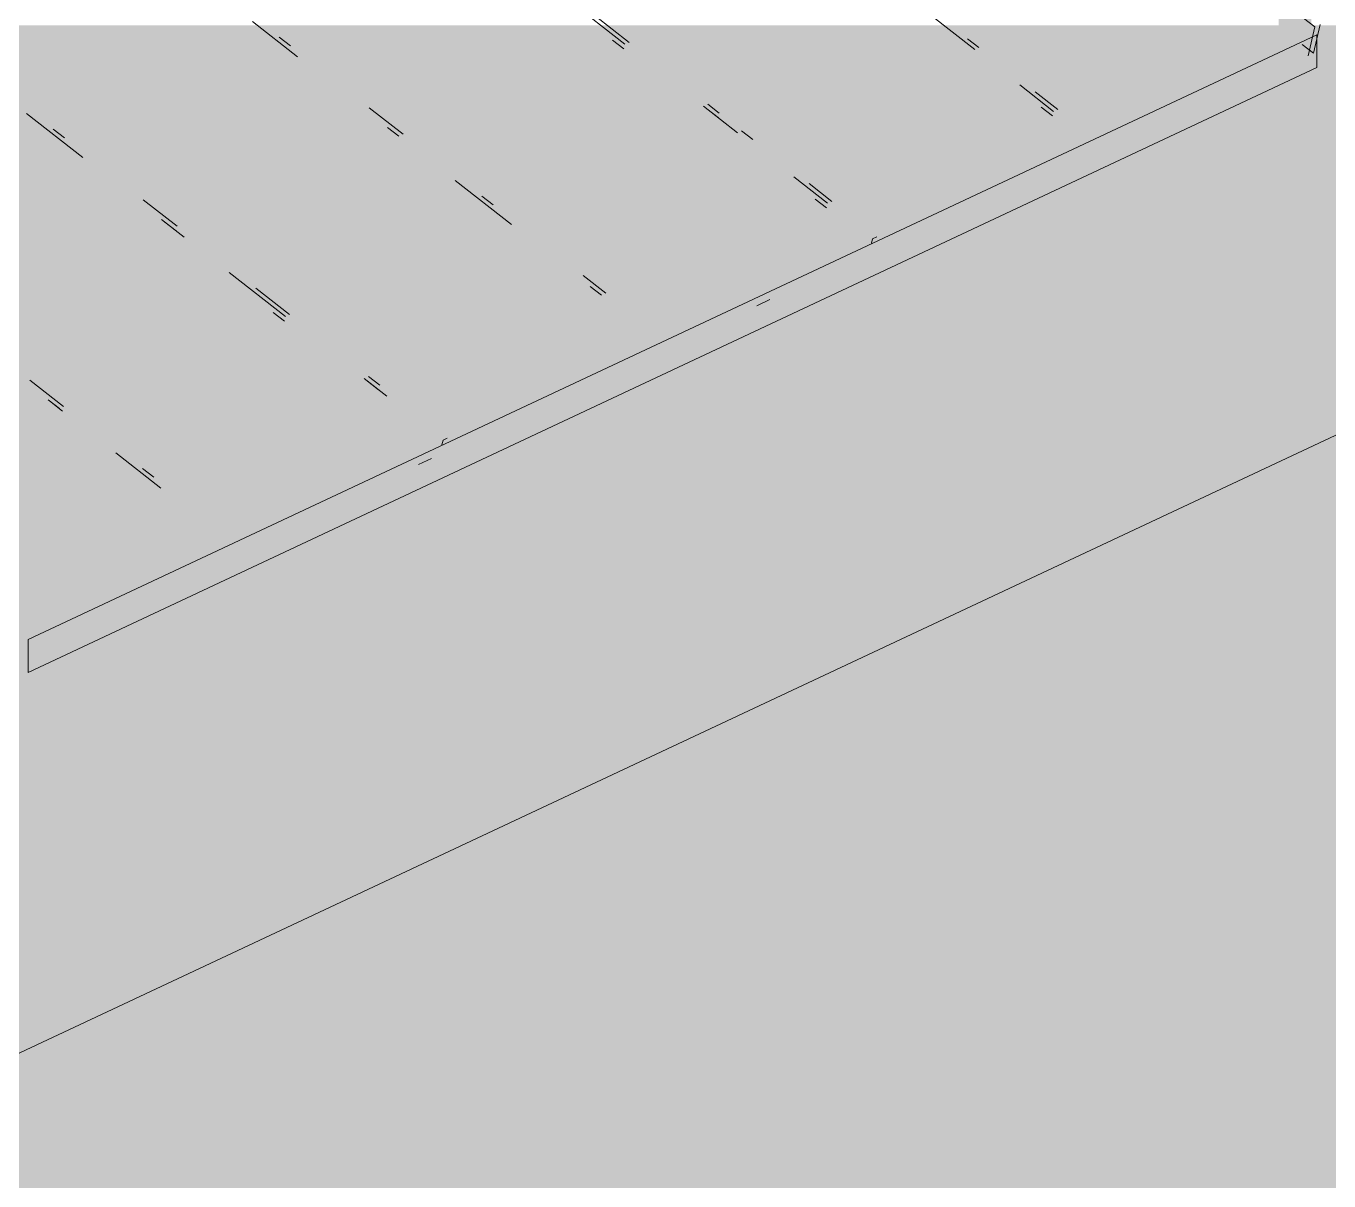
# Model space of a CAD drawing. Header units: millimetres. Extents: x 5 to 1315, y 5 to 292.
# Drawn here: x 1188.421 to 1192.278, y 73.601 to 77.021 of the extents above; entities that cross this region are included whole.
import ezdxf

# ---------------------------------------------------------------- set-up
doc = ezdxf.new("R2010")
doc.units = ezdxf.units.MM
doc.layers.add('EXISTING', color=7, linetype='Continuous')
doc.layers.add('IMAGES', color=7, linetype='Continuous')

# ---------------------------------------------------------------- blocks, each defined once
blk = doc.blocks.new('SHEET_03')
at = {"layer": 'EXISTING', "color": 250, "lineweight": 9}
for p, q in [((290.0267, 77.0974), (290.1933, 76.9666)), ((289.091, 77.0344), (289.2243, 76.9298)), ((290.2058, 76.9725), (290.1058, 77.051)), ((291.0956, 77.0558), (291.2289, 76.9512)), ((292.2023, 77.0445), (292.2356, 77.0184)), ((292.2321, 76.9402), (292.2512, 77.0257)), ((288.4274, 75.2044), (292.2416, 76.995)), ((289.2035, 76.9618), (289.1701, 76.988)), ((292.2356, 77.0184), (292.2165, 76.9329)), ((292.2416, 76.995), (292.2416, 76.8976)), ((290.1902, 76.9529), (290.1569, 76.9791)), ((291.2414, 76.957), (291.2081, 76.9832)), ((292.2321, 76.9402), (292.1987, 76.9663)), ((288.4274, 75.1069), (292.2416, 76.8976)), ((291.3622, 76.8465), (291.4622, 76.7681)), ((291.4747, 76.7739), (291.408, 76.8262)), ((288.422, 76.7621), (288.5886, 76.6313)), ((289.5367, 76.7002), (289.4368, 76.7787)), ((290.4266, 76.7835), (290.5265, 76.705)), ((290.4693, 76.7495), (290.436, 76.7757)), ((290.4724, 76.7632), (290.4391, 76.7894)), ((291.4591, 76.7544), (291.4258, 76.7805)), ((288.5344, 76.6895), (288.5011, 76.7157)), ((289.4909, 76.7205), (289.5242, 76.6943)), ((290.5724, 76.6847), (290.539, 76.7109)), ((289.6909, 76.5635), (289.8575, 76.4328)), ((290.6932, 76.5742), (290.7932, 76.4958)), ((290.8057, 76.5016), (290.739, 76.554)), ((288.8677, 76.4279), (288.7677, 76.5064)), ((289.8033, 76.4909), (289.77, 76.5171)), ((290.7901, 76.4821), (290.7568, 76.5082)), ((288.8219, 76.4482), (288.8885, 76.3959)), ((288.8646, 76.4142), (288.8313, 76.4404)), ((290.9265, 76.3911), (290.9234, 76.3775)), ((290.939, 76.397), (290.9265, 76.3911)), ((289.0218, 76.2913), (289.1885, 76.1605)), ((290.1366, 76.2293), (290.07, 76.2817)), ((286.6341, 73.1507), (293.1811, 76.2244)), ((289.201, 76.1663), (289.101, 76.2448)), ((290.0908, 76.2496), (290.1241, 76.2235)), ((290.5839, 76.1926), (290.6225, 76.2107)), ((289.1854, 76.1468), (289.1521, 76.1729)), ((289.4676, 75.9571), (289.4343, 75.9832)), ((288.5319, 75.894), (288.432, 75.9725)), ((289.4218, 75.9774), (289.4884, 75.925)), ((289.4645, 75.9434), (289.4312, 75.9695)), ((288.4861, 75.9143), (288.5194, 75.8882)), ((288.5289, 75.8804), (288.4955, 75.9065)), ((289.655, 75.7942), (289.652, 75.7806)), ((289.6675, 75.8001), (289.655, 75.7942)), ((288.6861, 75.7574), (288.8194, 75.6527)), ((289.5822, 75.7223), (289.6207, 75.7404)), ((288.7985, 75.6848), (288.7652, 75.7109)), ((288.4274, 75.1069), (288.4274, 75.2044))]:
    blk.add_line(p, q, dxfattribs=at)
at = {"layer": 'IMAGES', "color": 7}
for points in [[(292.1291, 76.9267), (292.2255, 76.9267), (292.1291, 77.1195), (292.2255, 77.1195)], [(288.2745, 76.9267), (288.9491, 76.9267), (288.2745, 77.0231), (288.9491, 77.0231)], [(288.9491, 76.9267), (289.0455, 76.9267), (288.9491, 77.0231), (289.0455, 77.0231)], [(289.0455, 76.9267), (289.2382, 76.9267), (289.0455, 77.0231), (289.2382, 77.0231)], [(289.2382, 76.9267), (289.3345, 76.9267), (289.2382, 77.0231), (289.3345, 77.0231)], [(289.3345, 76.9267), (289.4309, 76.9267), (289.3345, 77.0231), (289.4309, 77.0231)], [(289.4309, 76.9267), (289.9127, 76.9267), (289.4309, 77.0231), (289.9127, 77.0231)], [(289.9127, 76.9267), (290.0091, 76.9267), (289.9127, 77.0231), (290.0091, 77.0231)], [(290.0091, 76.9267), (290.1055, 76.9267), (290.0091, 77.0231), (290.1055, 77.0231)], [(290.1055, 76.9267), (290.2982, 76.9267), (290.1055, 77.0231), (290.2982, 77.0231)], [(290.2982, 76.9267), (290.3945, 76.9267), (290.2982, 77.0231), (290.3945, 77.0231)], [(290.3945, 76.9267), (290.9727, 76.9267), (290.3945, 77.0231), (290.9727, 77.0231)], [(290.9727, 76.9267), (291.0691, 76.9267), (290.9727, 77.0231), (291.0691, 77.0231)], [(291.0691, 76.9267), (291.2618, 76.9267), (291.0691, 77.0231), (291.2618, 77.0231)], [(291.2618, 76.9267), (291.3582, 76.9267), (291.2618, 77.0231), (291.3582, 77.0231)], [(291.3582, 76.9267), (291.4545, 76.9267), (291.3582, 77.0231), (291.4545, 77.0231)], [(291.4545, 76.9267), (291.6473, 76.9267), (291.4545, 77.0231), (291.6473, 77.0231)], [(291.6473, 76.9267), (291.9364, 76.9267), (291.6473, 77.0231), (291.9364, 77.0231)], [(291.9364, 76.9267), (292.0327, 76.9267), (291.9364, 77.0231), (292.0327, 77.0231)], [(292.0327, 76.9267), (292.1291, 76.9267), (292.0327, 77.0231), (292.1291, 77.0231)], [(292.2255, 76.9267), (293.2855, 76.9267), (292.2255, 77.0231), (293.2855, 77.0231)], [(288.3709, 76.8303), (288.4673, 76.8303), (288.3709, 76.9267), (288.4673, 76.9267)], [(288.4673, 76.8303), (289.0455, 76.8303), (288.4673, 76.9267), (289.0455, 76.9267)], [(289.0455, 76.8303), (289.1418, 76.8303), (289.0455, 76.9267), (289.1418, 76.9267)], [(289.1418, 76.8303), (289.2382, 76.8303), (289.1418, 76.9267), (289.2382, 76.9267)], [(289.2382, 76.8303), (289.3345, 76.8303), (289.2382, 76.9267), (289.3345, 76.9267)], [(289.3345, 76.8303), (289.4309, 76.8303), (289.3345, 76.9267), (289.4309, 76.9267)], [(289.4309, 76.8303), (289.5273, 76.8303), (289.4309, 76.9267), (289.5273, 76.9267)], [(289.5273, 76.8303), (290.0091, 76.8303), (289.5273, 76.9267), (290.0091, 76.9267)], [(290.0091, 76.8303), (290.1055, 76.8303), (290.0091, 76.9267), (290.1055, 76.9267)], [(290.1055, 76.8303), (290.2018, 76.8303), (290.1055, 76.9267), (290.2018, 76.9267)], [(290.2018, 76.8303), (290.2982, 76.8303), (290.2018, 76.9267), (290.2982, 76.9267)], [(290.2982, 76.8303), (290.3945, 76.8303), (290.2982, 76.9267), (290.3945, 76.9267)], [(290.3945, 76.8303), (290.5873, 76.8303), (290.3945, 76.9267), (290.5873, 76.9267)], [(290.5873, 76.8303), (291.1655, 76.8303), (290.5873, 76.9267), (291.1655, 76.9267)], [(291.1655, 76.8303), (291.2618, 76.8303), (291.1655, 76.9267), (291.2618, 76.9267)], [(291.2618, 76.8303), (291.3582, 76.8303), (291.2618, 76.9267), (291.3582, 76.9267)], [(291.3582, 76.8303), (291.4545, 76.8303), (291.3582, 76.9267), (291.4545, 76.9267)], [(291.4545, 76.8303), (291.5509, 76.8303), (291.4545, 76.9267), (291.5509, 76.9267)], [(291.5509, 76.8303), (291.6473, 76.8303), (291.5509, 76.9267), (291.6473, 76.9267)], [(291.6473, 76.8303), (291.7436, 76.8303), (291.6473, 76.9267), (291.7436, 76.9267)], [(291.7436, 76.8303), (292.0327, 76.8303), (291.7436, 76.9267), (292.0327, 76.9267)], [(292.0327, 76.8303), (292.1291, 76.8303), (292.0327, 76.9267), (292.1291, 76.9267)], [(292.1291, 76.8303), (292.2255, 76.8303), (292.1291, 76.9267), (292.2255, 76.9267)], [(292.2255, 76.8303), (294.7309, 76.8303), (292.2255, 76.9267), (294.7309, 76.9267)], [(288.3709, 76.7339), (288.4673, 76.7339), (288.3709, 76.8303), (288.4673, 76.8303)], [(288.4673, 76.7339), (288.5636, 76.7339), (288.4673, 76.8303), (288.5636, 76.8303)], [(288.5636, 76.7339), (288.66, 76.7339), (288.5636, 76.8303), (288.66, 76.8303)], [(288.66, 76.7339), (289.1418, 76.7339), (288.66, 76.8303), (289.1418, 76.8303)], [(289.1418, 76.7339), (289.2382, 76.7339), (289.1418, 76.8303), (289.2382, 76.8303)], [(289.2382, 76.7339), (289.3345, 76.7339), (289.2382, 76.8303), (289.3345, 76.8303)], [(289.3345, 76.7339), (289.5273, 76.7339), (289.3345, 76.8303), (289.5273, 76.8303)], [(289.5273, 76.7339), (289.6236, 76.7339), (289.5273, 76.8303), (289.6236, 76.8303)], [(289.6236, 76.7339), (289.72, 76.7339), (289.6236, 76.8303), (289.72, 76.8303)], [(289.72, 76.7339), (290.2018, 76.7339), (289.72, 76.8303), (290.2018, 76.8303)], [(290.2018, 76.7339), (290.2982, 76.7339), (290.2018, 76.8303), (290.2982, 76.8303)], [(290.2982, 76.7339), (290.3945, 76.7339), (290.2982, 76.8303), (290.3945, 76.8303)], [(290.3945, 76.7339), (290.4909, 76.7339), (290.3945, 76.8303), (290.4909, 76.8303)], [(290.4909, 76.7339), (290.5873, 76.7339), (290.4909, 76.8303), (290.5873, 76.8303)], [(290.5873, 76.7339), (290.6836, 76.7339), (290.5873, 76.8303), (290.6836, 76.8303)], [(290.6836, 76.7339), (291.1655, 76.7339), (290.6836, 76.8303), (291.1655, 76.8303)], [(291.1655, 76.7339), (291.2618, 76.7339), (291.1655, 76.8303), (291.2618, 76.8303)], [(291.2618, 76.7339), (291.3582, 76.7339), (291.2618, 76.8303), (291.3582, 76.8303)], [(291.3582, 76.7339), (291.4545, 76.7339), (291.3582, 76.8303), (291.4545, 76.8303)], [(291.4545, 76.7339), (291.5509, 76.7339), (291.4545, 76.8303), (291.5509, 76.8303)], [(291.5509, 76.7339), (291.6473, 76.7339), (291.5509, 76.8303), (291.6473, 76.8303)], [(291.6473, 76.7339), (291.7436, 76.7339), (291.6473, 76.8303), (291.7436, 76.8303)], [(291.7436, 76.7339), (291.84, 76.7339), (291.7436, 76.8303), (291.84, 76.8303)], [(291.84, 76.7339), (291.9364, 76.7339), (291.84, 76.8303), (291.9364, 76.8303)], [(291.9364, 76.7339), (294.7309, 76.7339), (291.9364, 76.8303), (294.7309, 76.8303)], [(288.3709, 76.6375), (288.4673, 76.6375), (288.3709, 76.7339), (288.4673, 76.7339)], [(288.4673, 76.6375), (288.66, 76.6375), (288.4673, 76.7339), (288.66, 76.7339)], [(288.66, 76.6375), (288.7564, 76.6375), (288.66, 76.7339), (288.7564, 76.7339)], [(288.7564, 76.6375), (288.8527, 76.6375), (288.7564, 76.7339), (288.8527, 76.7339)], [(288.8527, 76.6375), (289.4309, 76.6375), (288.8527, 76.7339), (289.4309, 76.7339)], [(289.4309, 76.6375), (289.6236, 76.6375), (289.4309, 76.7339), (289.6236, 76.7339)], [(289.6236, 76.6375), (289.72, 76.6375), (289.6236, 76.7339), (289.72, 76.7339)], [(289.72, 76.6375), (289.8164, 76.6375), (289.72, 76.7339), (289.8164, 76.7339)], [(289.8164, 76.6375), (290.2982, 76.6375), (289.8164, 76.7339), (290.2982, 76.7339)], [(290.2982, 76.6375), (290.3945, 76.6375), (290.2982, 76.7339), (290.3945, 76.7339)], [(290.3945, 76.6375), (290.4909, 76.6375), (290.3945, 76.7339), (290.4909, 76.7339)], [(290.4909, 76.6375), (290.5873, 76.6375), (290.4909, 76.7339), (290.5873, 76.7339)], [(290.5873, 76.6375), (290.6836, 76.6375), (290.5873, 76.7339), (290.6836, 76.7339)], [(290.6836, 76.6375), (290.78, 76.6375), (290.6836, 76.7339), (290.78, 76.7339)], [(290.78, 76.6375), (291.0691, 76.6375), (290.78, 76.7339), (291.0691, 76.7339)], [(291.0691, 76.6375), (291.2618, 76.6375), (291.0691, 76.7339), (291.2618, 76.7339)], [(291.2618, 76.6375), (291.3582, 76.6375), (291.2618, 76.7339), (291.3582, 76.7339)], [(291.3582, 76.6375), (291.4545, 76.6375), (291.3582, 76.7339), (291.4545, 76.7339)], [(291.4545, 76.6375), (291.5509, 76.6375), (291.4545, 76.7339), (291.5509, 76.7339)], [(291.5509, 76.6375), (291.6473, 76.6375), (291.5509, 76.7339), (291.6473, 76.7339)], [(291.6473, 76.5411), (291.7436, 76.5411), (291.6473, 76.7339), (291.7436, 76.7339)], [(291.7436, 76.6375), (291.84, 76.6375), (291.7436, 76.7339), (291.84, 76.7339)], [(291.84, 76.6375), (291.9364, 76.6375), (291.84, 76.7339), (291.9364, 76.7339)], [(291.9364, 76.6375), (292.0327, 76.6375), (291.9364, 76.7339), (292.0327, 76.7339)], [(292.0327, 76.6375), (292.1291, 76.6375), (292.0327, 76.7339), (292.1291, 76.7339)], [(292.1291, 76.6375), (292.2255, 76.6375), (292.1291, 76.7339), (292.2255, 76.7339)], [(292.2255, 76.6375), (294.6345, 76.6375), (292.2255, 76.7339), (294.6345, 76.7339)], [(288.3709, 76.5411), (288.4673, 76.5411), (288.3709, 76.6375), (288.4673, 76.6375)], [(288.4673, 76.5411), (288.5636, 76.5411), (288.4673, 76.6375), (288.5636, 76.6375)], [(288.5636, 76.5411), (288.7564, 76.5411), (288.5636, 76.6375), (288.7564, 76.6375)], [(288.7564, 76.5411), (288.8527, 76.5411), (288.7564, 76.6375), (288.8527, 76.6375)], [(288.8527, 76.5411), (288.9491, 76.5411), (288.8527, 76.6375), (288.9491, 76.6375)], [(288.9491, 76.5411), (289.4309, 76.5411), (288.9491, 76.6375), (289.4309, 76.6375)], [(289.4309, 76.5411), (289.5273, 76.5411), (289.4309, 76.6375), (289.5273, 76.6375)], [(289.5273, 76.5411), (289.6236, 76.5411), (289.5273, 76.6375), (289.6236, 76.6375)], [(289.6236, 76.5411), (289.72, 76.5411), (289.6236, 76.6375), (289.72, 76.6375)], [(289.72, 76.5411), (289.8164, 76.5411), (289.72, 76.6375), (289.8164, 76.6375)], [(289.8164, 76.5411), (289.9127, 76.5411), (289.8164, 76.6375), (289.9127, 76.6375)], [(289.9127, 76.5411), (290.3945, 76.5411), (289.9127, 76.6375), (290.3945, 76.6375)], [(290.3945, 76.5411), (290.4909, 76.5411), (290.3945, 76.6375), (290.4909, 76.6375)], [(290.4909, 76.5411), (290.5873, 76.5411), (290.4909, 76.6375), (290.5873, 76.6375)], [(290.5873, 76.5411), (290.78, 76.5411), (290.5873, 76.6375), (290.78, 76.6375)], [(290.78, 76.5411), (290.8764, 76.5411), (290.78, 76.6375), (290.8764, 76.6375)], [(290.8764, 76.5411), (290.9727, 76.5411), (290.8764, 76.6375), (290.9727, 76.6375)], [(290.9727, 76.5411), (291.0691, 76.5411), (290.9727, 76.6375), (291.0691, 76.6375)], [(291.0691, 76.5411), (291.1655, 76.5411), (291.0691, 76.6375), (291.1655, 76.6375)], [(291.1655, 76.4446), (291.2618, 76.4446), (291.1655, 76.6375), (291.2618, 76.6375)], [(291.2618, 76.5411), (291.3582, 76.5411), (291.2618, 76.6375), (291.3582, 76.6375)], [(291.3582, 76.5411), (291.4545, 76.5411), (291.3582, 76.6375), (291.4545, 76.6375)], [(291.4545, 76.5411), (291.6473, 76.5411), (291.4545, 76.6375), (291.6473, 76.6375)], [(291.7436, 76.5411), (291.84, 76.5411), (291.7436, 76.6375), (291.84, 76.6375)], [(291.84, 76.5411), (292.1291, 76.5411), (291.84, 76.6375), (292.1291, 76.6375)], [(292.1291, 76.5411), (292.2255, 76.5411), (292.1291, 76.6375), (292.2255, 76.6375)], [(292.2255, 76.5411), (292.3218, 76.5411), (292.2255, 76.6375), (292.3218, 76.6375)], [(287.9855, 76.4446), (288.4673, 76.4446), (287.9855, 76.5411), (288.4673, 76.5411)], [(288.4673, 76.4446), (288.5636, 76.4446), (288.4673, 76.5411), (288.5636, 76.5411)], [(288.5636, 76.4446), (288.66, 76.4446), (288.5636, 76.5411), (288.66, 76.5411)], [(288.66, 76.4446), (288.8527, 76.4446), (288.66, 76.5411), (288.8527, 76.5411)], [(288.8527, 76.4446), (289.0455, 76.4446), (288.8527, 76.5411), (289.0455, 76.5411)], [(289.0455, 76.4446), (289.5273, 76.4446), (289.0455, 76.5411), (289.5273, 76.5411)], [(289.5273, 76.4446), (289.6236, 76.4446), (289.5273, 76.5411), (289.6236, 76.5411)], [(289.6236, 76.4446), (289.72, 76.4446), (289.6236, 76.5411), (289.72, 76.5411)], [(289.72, 76.4446), (289.9127, 76.4446), (289.72, 76.5411), (289.9127, 76.5411)], [(289.9127, 76.4446), (290.0091, 76.4446), (289.9127, 76.5411), (290.0091, 76.5411)], [(290.0091, 76.4446), (290.5873, 76.4446), (290.0091, 76.5411), (290.5873, 76.5411)], [(290.5873, 76.4446), (290.6836, 76.4446), (290.5873, 76.5411), (290.6836, 76.5411)], [(290.6836, 76.4446), (290.78, 76.4446), (290.6836, 76.5411), (290.78, 76.5411)], [(290.78, 76.4446), (290.8764, 76.4446), (290.78, 76.5411), (290.8764, 76.5411)], [(290.8764, 76.4446), (290.9727, 76.4446), (290.8764, 76.5411), (290.9727, 76.5411)], [(290.9727, 76.3482), (291.0691, 76.3482), (290.9727, 76.5411), (291.0691, 76.5411)], [(291.0691, 76.4446), (291.1655, 76.4446), (291.0691, 76.5411), (291.1655, 76.5411)], [(291.2618, 76.4446), (291.3582, 76.4446), (291.2618, 76.5411), (291.3582, 76.5411)], [(291.3582, 76.4446), (291.4545, 76.4446), (291.3582, 76.5411), (291.4545, 76.5411)], [(291.4545, 76.4446), (291.5509, 76.4446), (291.4545, 76.5411), (291.5509, 76.5411)], [(291.5509, 76.4446), (291.6473, 76.4446), (291.5509, 76.5411), (291.6473, 76.5411)], [(291.6473, 76.4446), (291.7436, 76.4446), (291.6473, 76.5411), (291.7436, 76.5411)], [(291.7436, 76.4446), (291.84, 76.4446), (291.7436, 76.5411), (291.84, 76.5411)], [(291.84, 76.4446), (292.2255, 76.4446), (291.84, 76.5411), (292.2255, 76.5411)], [(292.2255, 76.4446), (292.3218, 76.4446), (292.2255, 76.5411), (292.3218, 76.5411)], [(288.1782, 76.3482), (288.66, 76.3482), (288.1782, 76.4446), (288.66, 76.4446)], [(288.66, 76.3482), (288.7564, 76.3482), (288.66, 76.4446), (288.7564, 76.4446)], [(288.7564, 76.3482), (288.8527, 76.3482), (288.7564, 76.4446), (288.8527, 76.4446)], [(288.8527, 76.3482), (289.0455, 76.3482), (288.8527, 76.4446), (289.0455, 76.4446)], [(289.0455, 76.3482), (289.1418, 76.3482), (289.0455, 76.4446), (289.1418, 76.4446)], [(289.1418, 76.3482), (289.6236, 76.3482), (289.1418, 76.4446), (289.6236, 76.4446)], [(289.6236, 76.3482), (289.72, 76.3482), (289.6236, 76.4446), (289.72, 76.4446)], [(289.72, 76.3482), (289.8164, 76.3482), (289.72, 76.4446), (289.8164, 76.4446)], [(289.8164, 76.3482), (290.0091, 76.3482), (289.8164, 76.4446), (290.0091, 76.4446)], [(290.0091, 76.3482), (290.1055, 76.3482), (290.0091, 76.4446), (290.1055, 76.4446)], [(290.1055, 76.3482), (290.2018, 76.3482), (290.1055, 76.4446), (290.2018, 76.4446)], [(290.2018, 76.3482), (290.4909, 76.3482), (290.2018, 76.4446), (290.4909, 76.4446)], [(290.4909, 76.3482), (290.6836, 76.3482), (290.4909, 76.4446), (290.6836, 76.4446)], [(290.6836, 76.3482), (290.78, 76.3482), (290.6836, 76.4446), (290.78, 76.4446)], [(290.78, 76.3482), (290.8764, 76.3482), (290.78, 76.4446), (290.8764, 76.4446)], [(290.8764, 76.3482), (290.9727, 76.3482), (290.8764, 76.4446), (290.9727, 76.4446)], [(291.0691, 76.3482), (291.2618, 76.3482), (291.0691, 76.4446), (291.2618, 76.4446)], [(291.2618, 76.3482), (291.3582, 76.3482), (291.2618, 76.4446), (291.3582, 76.4446)], [(291.3582, 76.3482), (291.5509, 76.3482), (291.3582, 76.4446), (291.5509, 76.4446)], [(291.5509, 76.3482), (291.7436, 76.3482), (291.5509, 76.4446), (291.7436, 76.4446)], [(291.7436, 76.3482), (292.3218, 76.3482), (291.7436, 76.4446), (292.3218, 76.4446)], [(288.2745, 76.2518), (288.8527, 76.2518), (288.2745, 76.3482), (288.8527, 76.3482)], [(288.8527, 76.2518), (288.9491, 76.2518), (288.8527, 76.3482), (288.9491, 76.3482)], [(288.9491, 76.2518), (289.0455, 76.2518), (288.9491, 76.3482), (289.0455, 76.3482)], [(289.0455, 76.2518), (289.1418, 76.2518), (289.0455, 76.3482), (289.1418, 76.3482)], [(289.1418, 76.2518), (289.2382, 76.2518), (289.1418, 76.3482), (289.2382, 76.3482)], [(289.2382, 76.2518), (289.8164, 76.2518), (289.2382, 76.3482), (289.8164, 76.3482)], [(289.8164, 76.2518), (289.9127, 76.2518), (289.8164, 76.3482), (289.9127, 76.3482)], [(289.9127, 76.2518), (290.0091, 76.2518), (289.9127, 76.3482), (290.0091, 76.3482)], [(290.0091, 76.1554), (290.1055, 76.1554), (290.0091, 76.3482), (290.1055, 76.3482)], [(290.1055, 76.2518), (290.2018, 76.2518), (290.1055, 76.3482), (290.2018, 76.3482)], [(290.2018, 76.2518), (290.2982, 76.2518), (290.2018, 76.3482), (290.2982, 76.3482)], [(290.2982, 76.2518), (290.4909, 76.2518), (290.2982, 76.3482), (290.4909, 76.3482)], [(290.4909, 76.2518), (290.5873, 76.2518), (290.4909, 76.3482), (290.5873, 76.3482)], [(290.5873, 76.2518), (290.6836, 76.2518), (290.5873, 76.3482), (290.6836, 76.3482)], [(290.6836, 76.2518), (290.78, 76.2518), (290.6836, 76.3482), (290.78, 76.3482)], [(290.78, 76.2518), (290.8764, 76.2518), (290.78, 76.3482), (290.8764, 76.3482)], [(290.8764, 76.2518), (291.0691, 76.2518), (290.8764, 76.3482), (291.0691, 76.3482)], [(291.0691, 76.2518), (291.2618, 76.2518), (291.0691, 76.3482), (291.2618, 76.3482)], [(291.2618, 76.2518), (291.3582, 76.2518), (291.2618, 76.3482), (291.3582, 76.3482)], [(291.3582, 76.2518), (291.4545, 76.2518), (291.3582, 76.3482), (291.4545, 76.3482)], [(291.4545, 76.2518), (291.5509, 76.2518), (291.4545, 76.3482), (291.5509, 76.3482)], [(291.5509, 76.2518), (292.6109, 76.2518), (291.5509, 76.3482), (292.6109, 76.3482)], [(288.3709, 76.1554), (288.4673, 76.1554), (288.3709, 76.2518), (288.4673, 76.2518)], [(288.4673, 76.1554), (288.8527, 76.1554), (288.4673, 76.2518), (288.8527, 76.2518)], [(288.8527, 76.1554), (288.9491, 76.1554), (288.8527, 76.2518), (288.9491, 76.2518)], [(288.9491, 76.1554), (289.0455, 76.1554), (288.9491, 76.2518), (289.0455, 76.2518)], [(289.0455, 76.1554), (289.2382, 76.1554), (289.0455, 76.2518), (289.2382, 76.2518)], [(289.2382, 76.1554), (289.3345, 76.1554), (289.2382, 76.2518), (289.3345, 76.2518)], [(289.3345, 76.1554), (289.4309, 76.1554), (289.3345, 76.2518), (289.4309, 76.2518)], [(289.4309, 76.1554), (289.9127, 76.1554), (289.4309, 76.2518), (289.9127, 76.2518)], [(289.9127, 76.1554), (290.0091, 76.1554), (289.9127, 76.2518), (290.0091, 76.2518)], [(290.1055, 76.1554), (290.2982, 76.1554), (290.1055, 76.2518), (290.2982, 76.2518)], [(290.2982, 76.1554), (290.3945, 76.1554), (290.2982, 76.2518), (290.3945, 76.2518)], [(290.3945, 76.1554), (290.4909, 76.1554), (290.3945, 76.2518), (290.4909, 76.2518)], [(290.4909, 76.1554), (290.5873, 76.1554), (290.4909, 76.2518), (290.5873, 76.2518)], [(290.5873, 76.1554), (290.6836, 76.1554), (290.5873, 76.2518), (290.6836, 76.2518)], [(290.6836, 76.1554), (290.78, 76.1554), (290.6836, 76.2518), (290.78, 76.2518)], [(290.78, 76.1554), (290.8764, 76.1554), (290.78, 76.2518), (290.8764, 76.2518)], [(290.8764, 76.1554), (290.9727, 76.1554), (290.8764, 76.2518), (290.9727, 76.2518)], [(290.9727, 76.1554), (291.0691, 76.1554), (290.9727, 76.2518), (291.0691, 76.2518)], [(291.0691, 76.1554), (291.2618, 76.1554), (291.0691, 76.2518), (291.2618, 76.2518)], [(291.2618, 76.1554), (291.3582, 76.1554), (291.2618, 76.2518), (291.3582, 76.2518)], [(291.3582, 76.1554), (292.5145, 76.1554), (291.3582, 76.2518), (292.5145, 76.2518)], [(288.3709, 76.059), (288.4673, 76.059), (288.3709, 76.1554), (288.4673, 76.1554)], [(288.4673, 76.059), (288.5636, 76.059), (288.4673, 76.1554), (288.5636, 76.1554)], [(288.5636, 76.059), (289.0455, 76.059), (288.5636, 76.1554), (289.0455, 76.1554)], [(289.0455, 76.059), (289.1418, 76.059), (289.0455, 76.1554), (289.1418, 76.1554)], [(289.1418, 76.059), (289.4309, 76.059), (289.1418, 76.1554), (289.4309, 76.1554)], [(289.4309, 76.059), (289.5273, 76.059), (289.4309, 76.1554), (289.5273, 76.1554)], [(289.5273, 76.059), (289.9127, 76.059), (289.5273, 76.1554), (289.9127, 76.1554)], [(289.9127, 76.059), (290.1055, 76.059), (289.9127, 76.1554), (290.1055, 76.1554)], [(290.1055, 75.9626), (290.2018, 75.9626), (290.1055, 76.1554), (290.2018, 76.1554)], [(290.2018, 76.059), (290.2982, 76.059), (290.2018, 76.1554), (290.2982, 76.1554)], [(290.2982, 76.059), (290.3945, 76.059), (290.2982, 76.1554), (290.3945, 76.1554)], [(290.3945, 76.059), (290.4909, 76.059), (290.3945, 76.1554), (290.4909, 76.1554)], [(290.4909, 76.059), (290.6836, 76.059), (290.4909, 76.1554), (290.6836, 76.1554)], [(290.6836, 76.059), (290.78, 76.059), (290.6836, 76.1554), (290.78, 76.1554)], [(290.78, 76.059), (290.8764, 76.059), (290.78, 76.1554), (290.8764, 76.1554)], [(290.8764, 76.059), (290.9727, 76.059), (290.8764, 76.1554), (290.9727, 76.1554)], [(290.9727, 76.059), (291.0691, 76.059), (290.9727, 76.1554), (291.0691, 76.1554)], [(291.0691, 76.059), (292.2255, 76.059), (291.0691, 76.1554), (292.2255, 76.1554)], [(292.2255, 76.059), (292.3218, 76.059), (292.2255, 76.1554), (292.3218, 76.1554)], [(288.3709, 75.9626), (288.4673, 75.9626), (288.3709, 76.059), (288.4673, 76.059)], [(288.4673, 75.9626), (288.5636, 75.9626), (288.4673, 76.059), (288.5636, 76.059)], [(288.5636, 75.9626), (288.66, 75.9626), (288.5636, 76.059), (288.66, 76.059)], [(288.66, 75.9626), (289.1418, 75.9626), (288.66, 76.059), (289.1418, 76.059)], [(289.1418, 75.9626), (289.2382, 75.9626), (289.1418, 76.059), (289.2382, 76.059)], [(289.2382, 75.9626), (289.3345, 75.9626), (289.2382, 76.059), (289.3345, 76.059)], [(289.3345, 75.9626), (289.4309, 75.9626), (289.3345, 76.059), (289.4309, 76.059)], [(289.4309, 75.9626), (289.5273, 75.9626), (289.4309, 76.059), (289.5273, 76.059)], [(289.5273, 75.9626), (289.6236, 75.9626), (289.5273, 76.059), (289.6236, 76.059)], [(289.6236, 75.9626), (289.9127, 75.9626), (289.6236, 76.059), (289.9127, 76.059)], [(289.9127, 75.9626), (290.0091, 75.9626), (289.9127, 76.059), (290.0091, 76.059)], [(290.0091, 75.9626), (290.1055, 75.9626), (290.0091, 76.059), (290.1055, 76.059)], [(290.2018, 75.9626), (290.2982, 75.9626), (290.2018, 76.059), (290.2982, 76.059)], [(290.2982, 75.9626), (290.4909, 75.9626), (290.2982, 76.059), (290.4909, 76.059)], [(290.4909, 75.9626), (290.5873, 75.9626), (290.4909, 76.059), (290.5873, 76.059)], [(290.5873, 75.9626), (290.6836, 75.9626), (290.5873, 76.059), (290.6836, 76.059)], [(290.6836, 75.9626), (290.8764, 75.9626), (290.6836, 76.059), (290.8764, 76.059)], [(290.8764, 75.9626), (292.1291, 75.9626), (290.8764, 76.059), (292.1291, 76.059)], [(292.1291, 75.9626), (292.2255, 75.9626), (292.1291, 76.059), (292.2255, 76.059)], [(292.2255, 75.9626), (292.3218, 75.9626), (292.2255, 76.059), (292.3218, 76.059)], [(288.3709, 75.8662), (288.5636, 75.8662), (288.3709, 75.9626), (288.5636, 75.9626)], [(288.5636, 75.8662), (288.66, 75.8662), (288.5636, 75.9626), (288.66, 75.9626)], [(288.66, 75.8662), (288.7564, 75.8662), (288.66, 75.9626), (288.7564, 75.9626)], [(288.7564, 75.8662), (289.2382, 75.8662), (288.7564, 75.9626), (289.2382, 75.9626)], [(289.2382, 75.7698), (289.3345, 75.7698), (289.2382, 75.9626), (289.3345, 75.9626)], [(289.3345, 75.8662), (289.4309, 75.8662), (289.3345, 75.9626), (289.4309, 75.9626)], [(289.4309, 75.8662), (289.5273, 75.8662), (289.4309, 75.9626), (289.5273, 75.9626)], [(289.5273, 75.8662), (289.6236, 75.8662), (289.5273, 75.9626), (289.6236, 75.9626)], [(289.6236, 75.8662), (289.72, 75.8662), (289.6236, 75.9626), (289.72, 75.9626)], [(289.72, 75.7698), (289.8164, 75.7698), (289.72, 75.9626), (289.8164, 75.9626)], [(289.8164, 75.8662), (289.9127, 75.8662), (289.8164, 75.9626), (289.9127, 75.9626)], [(289.9127, 75.8662), (290.0091, 75.8662), (289.9127, 75.9626), (290.0091, 75.9626)], [(290.0091, 75.7698), (290.1055, 75.7698), (290.0091, 75.9626), (290.1055, 75.9626)], [(290.1055, 75.8662), (290.2018, 75.8662), (290.1055, 75.9626), (290.2018, 75.9626)], [(290.2018, 75.8662), (290.2982, 75.8662), (290.2018, 75.9626), (290.2982, 75.9626)], [(290.2982, 75.8662), (290.3945, 75.8662), (290.2982, 75.9626), (290.3945, 75.9626)], [(290.3945, 75.8662), (290.4909, 75.8662), (290.3945, 75.9626), (290.4909, 75.9626)], [(290.4909, 75.8662), (290.6836, 75.8662), (290.4909, 75.9626), (290.6836, 75.9626)], [(290.6836, 75.8662), (291.84, 75.8662), (290.6836, 75.9626), (291.84, 75.9626)], [(291.84, 75.8662), (291.9364, 75.8662), (291.84, 75.9626), (291.9364, 75.9626)], [(291.9364, 75.8662), (292.1291, 75.8662), (291.9364, 75.9626), (292.1291, 75.9626)], [(292.1291, 75.8662), (292.2255, 75.8662), (292.1291, 75.9626), (292.2255, 75.9626)], [(292.2255, 75.8662), (292.3218, 75.8662), (292.2255, 75.9626), (292.3218, 75.9626)], [(287.9855, 75.6734), (288.4673, 75.6734), (287.9855, 75.8662), (288.4673, 75.8662)], [(288.4673, 75.7698), (288.5636, 75.7698), (288.4673, 75.8662), (288.5636, 75.8662)], [(288.5636, 75.7698), (288.7564, 75.7698), (288.5636, 75.8662), (288.7564, 75.8662)], [(288.7564, 75.7698), (288.8527, 75.7698), (288.7564, 75.8662), (288.8527, 75.8662)], [(288.8527, 75.7698), (289.2382, 75.7698), (288.8527, 75.8662), (289.2382, 75.8662)], [(289.3345, 75.7698), (289.4309, 75.7698), (289.3345, 75.8662), (289.4309, 75.8662)], [(289.4309, 75.7698), (289.5273, 75.7698), (289.4309, 75.8662), (289.5273, 75.8662)], [(289.5273, 75.6734), (289.6236, 75.6734), (289.5273, 75.8662), (289.6236, 75.8662)], [(289.6236, 75.7698), (289.72, 75.7698), (289.6236, 75.8662), (289.72, 75.8662)], [(289.8164, 75.7698), (289.9127, 75.7698), (289.8164, 75.8662), (289.9127, 75.8662)], [(289.9127, 75.7698), (290.0091, 75.7698), (289.9127, 75.8662), (290.0091, 75.8662)], [(290.1055, 75.7698), (290.2018, 75.7698), (290.1055, 75.8662), (290.2018, 75.8662)], [(290.2018, 75.7698), (290.2982, 75.7698), (290.2018, 75.8662), (290.2982, 75.8662)], [(290.2982, 75.7698), (290.3945, 75.7698), (290.2982, 75.8662), (290.3945, 75.8662)], [(290.3945, 75.7698), (290.4909, 75.7698), (290.3945, 75.8662), (290.4909, 75.8662)], [(290.4909, 75.7698), (291.7436, 75.7698), (290.4909, 75.8662), (291.7436, 75.8662)], [(291.7436, 75.7698), (291.84, 75.7698), (291.7436, 75.8662), (291.84, 75.8662)], [(291.84, 75.7698), (291.9364, 75.7698), (291.84, 75.8662), (291.9364, 75.8662)], [(291.9364, 75.7698), (292.0327, 75.7698), (291.9364, 75.8662), (292.0327, 75.8662)], [(292.0327, 75.7698), (292.1291, 75.7698), (292.0327, 75.8662), (292.1291, 75.8662)], [(292.1291, 75.7698), (292.4182, 75.7698), (292.1291, 75.8662), (292.4182, 75.8662)], [(288.4673, 75.6734), (288.5636, 75.6734), (288.4673, 75.7698), (288.5636, 75.7698)], [(288.5636, 75.6734), (288.66, 75.6734), (288.5636, 75.7698), (288.66, 75.7698)], [(288.66, 75.6734), (288.8527, 75.6734), (288.66, 75.7698), (288.8527, 75.7698)], [(288.8527, 75.6734), (288.9491, 75.6734), (288.8527, 75.7698), (288.9491, 75.7698)], [(288.9491, 75.6734), (289.0455, 75.6734), (288.9491, 75.7698), (289.0455, 75.7698)], [(289.0455, 75.6734), (289.2382, 75.6734), (289.0455, 75.7698), (289.2382, 75.7698)], [(289.2382, 75.6734), (289.3345, 75.6734), (289.2382, 75.7698), (289.3345, 75.7698)], [(289.3345, 75.577), (289.4309, 75.577), (289.3345, 75.7698), (289.4309, 75.7698)], [(289.4309, 75.6734), (289.5273, 75.6734), (289.4309, 75.7698), (289.5273, 75.7698)], [(289.6236, 75.6734), (289.72, 75.6734), (289.6236, 75.7698), (289.72, 75.7698)], [(289.72, 75.6734), (289.8164, 75.6734), (289.72, 75.7698), (289.8164, 75.7698)], [(289.8164, 75.6734), (289.9127, 75.6734), (289.8164, 75.7698), (289.9127, 75.7698)], [(289.9127, 75.6734), (290.0091, 75.6734), (289.9127, 75.7698), (290.0091, 75.7698)], [(290.0091, 75.6734), (290.1055, 75.6734), (290.0091, 75.7698), (290.1055, 75.7698)], [(290.1055, 75.6734), (290.2982, 75.6734), (290.1055, 75.7698), (290.2982, 75.7698)], [(290.2982, 75.6734), (291.4545, 75.6734), (290.2982, 75.7698), (291.4545, 75.7698)], [(291.4545, 75.6734), (291.5509, 75.6734), (291.4545, 75.7698), (291.5509, 75.7698)], [(291.5509, 75.6734), (291.7436, 75.6734), (291.5509, 75.7698), (291.7436, 75.7698)], [(291.7436, 75.6734), (291.84, 75.6734), (291.7436, 75.7698), (291.84, 75.7698)], [(291.84, 75.6734), (291.9364, 75.6734), (291.84, 75.7698), (291.9364, 75.7698)], [(291.9364, 75.6734), (292.1291, 75.6734), (291.9364, 75.7698), (292.1291, 75.7698)], [(292.1291, 75.6734), (292.3218, 75.6734), (292.1291, 75.7698), (292.3218, 75.7698)], [(288.1782, 75.577), (288.5636, 75.577), (288.1782, 75.6734), (288.5636, 75.6734)], [(288.5636, 75.577), (288.66, 75.577), (288.5636, 75.6734), (288.66, 75.6734)], [(288.66, 75.577), (288.7564, 75.577), (288.66, 75.6734), (288.7564, 75.6734)], [(288.7564, 75.577), (288.8527, 75.577), (288.7564, 75.6734), (288.8527, 75.6734)], [(288.8527, 75.577), (288.9491, 75.577), (288.8527, 75.6734), (288.9491, 75.6734)], [(288.9491, 75.577), (289.0455, 75.577), (288.9491, 75.6734), (289.0455, 75.6734)], [(289.0455, 75.577), (289.1418, 75.577), (289.0455, 75.6734), (289.1418, 75.6734)], [(289.1418, 75.577), (289.3345, 75.577), (289.1418, 75.6734), (289.3345, 75.6734)], [(289.4309, 75.577), (289.6236, 75.577), (289.4309, 75.6734), (289.6236, 75.6734)], [(289.6236, 75.577), (289.72, 75.577), (289.6236, 75.6734), (289.72, 75.6734)], [(289.72, 75.577), (289.8164, 75.577), (289.72, 75.6734), (289.8164, 75.6734)], [(289.8164, 75.577), (289.9127, 75.577), (289.8164, 75.6734), (289.9127, 75.6734)], [(289.9127, 75.577), (290.0091, 75.577), (289.9127, 75.6734), (290.0091, 75.6734)], [(290.0091, 75.577), (291.2618, 75.577), (290.0091, 75.6734), (291.2618, 75.6734)], [(291.2618, 75.577), (291.4545, 75.577), (291.2618, 75.6734), (291.4545, 75.6734)], [(291.4545, 75.577), (291.5509, 75.577), (291.4545, 75.6734), (291.5509, 75.6734)], [(291.5509, 75.577), (291.7436, 75.577), (291.5509, 75.6734), (291.7436, 75.6734)], [(291.7436, 75.577), (292.0327, 75.577), (291.7436, 75.6734), (292.0327, 75.6734)], [(292.0327, 75.577), (292.1291, 75.577), (292.0327, 75.6734), (292.1291, 75.6734)], [(292.1291, 75.577), (292.2255, 75.577), (292.1291, 75.6734), (292.2255, 75.6734)], [(292.2255, 75.577), (292.3218, 75.577), (292.2255, 75.6734), (292.3218, 75.6734)], [(288.2745, 75.4806), (288.66, 75.4806), (288.2745, 75.577), (288.66, 75.577)], [(288.66, 75.4806), (288.8527, 75.4806), (288.66, 75.577), (288.8527, 75.577)], [(288.8527, 75.4806), (288.9491, 75.4806), (288.8527, 75.577), (288.9491, 75.577)], [(288.9491, 75.4806), (289.0455, 75.4806), (288.9491, 75.577), (289.0455, 75.577)], [(289.0455, 75.4806), (289.1418, 75.4806), (289.0455, 75.577), (289.1418, 75.577)], [(289.1418, 75.4806), (289.2382, 75.4806), (289.1418, 75.577), (289.2382, 75.577)], [(289.2382, 75.4806), (289.3345, 75.4806), (289.2382, 75.577), (289.3345, 75.577)], [(289.3345, 75.4806), (289.4309, 75.4806), (289.3345, 75.577), (289.4309, 75.577)], [(289.4309, 75.4806), (289.5273, 75.4806), (289.4309, 75.577), (289.5273, 75.577)], [(289.5273, 75.4806), (289.6236, 75.4806), (289.5273, 75.577), (289.6236, 75.577)], [(289.6236, 75.4806), (289.72, 75.4806), (289.6236, 75.577), (289.72, 75.577)], [(289.72, 75.4806), (289.9127, 75.4806), (289.72, 75.577), (289.9127, 75.577)], [(289.9127, 75.4806), (291.0691, 75.4806), (289.9127, 75.577), (291.0691, 75.577)], [(291.0691, 75.4806), (291.1655, 75.4806), (291.0691, 75.577), (291.1655, 75.577)], [(291.1655, 75.4806), (291.2618, 75.4806), (291.1655, 75.577), (291.2618, 75.577)], [(291.2618, 75.4806), (291.3582, 75.4806), (291.2618, 75.577), (291.3582, 75.577)], [(291.3582, 75.4806), (291.4545, 75.4806), (291.3582, 75.577), (291.4545, 75.577)], [(291.4545, 75.4806), (291.84, 75.4806), (291.4545, 75.577), (291.84, 75.577)], [(291.84, 75.4806), (291.9364, 75.4806), (291.84, 75.577), (291.9364, 75.577)], [(291.9364, 75.4806), (292.1291, 75.4806), (291.9364, 75.577), (292.1291, 75.577)], [(292.1291, 75.4806), (292.3218, 75.4806), (292.1291, 75.577), (292.3218, 75.577)], [(288.3709, 75.3842), (288.66, 75.3842), (288.3709, 75.4806), (288.66, 75.4806)], [(288.66, 75.3842), (288.7564, 75.3842), (288.66, 75.4806), (288.7564, 75.4806)], [(288.7564, 75.3842), (288.8527, 75.3842), (288.7564, 75.4806), (288.8527, 75.4806)], [(288.8527, 75.3842), (289.0455, 75.3842), (288.8527, 75.4806), (289.0455, 75.4806)], [(289.0455, 75.3842), (289.1418, 75.3842), (289.0455, 75.4806), (289.1418, 75.4806)], [(289.1418, 75.3842), (289.2382, 75.3842), (289.1418, 75.4806), (289.2382, 75.4806)], [(289.2382, 75.3842), (289.3345, 75.3842), (289.2382, 75.4806), (289.3345, 75.4806)], [(289.3345, 75.3842), (289.4309, 75.3842), (289.3345, 75.4806), (289.4309, 75.4806)], [(289.4309, 75.3842), (289.6236, 75.3842), (289.4309, 75.4806), (289.6236, 75.4806)], [(289.6236, 75.3842), (290.8764, 75.3842), (289.6236, 75.4806), (290.8764, 75.4806)], [(290.8764, 75.3842), (291.0691, 75.3842), (290.8764, 75.4806), (291.0691, 75.4806)], [(291.0691, 75.3842), (291.1655, 75.3842), (291.0691, 75.4806), (291.1655, 75.4806)], [(291.1655, 75.3842), (291.2618, 75.3842), (291.1655, 75.4806), (291.2618, 75.4806)], [(291.2618, 75.3842), (291.3582, 75.3842), (291.2618, 75.4806), (291.3582, 75.4806)], [(291.3582, 75.3842), (291.6473, 75.3842), (291.3582, 75.4806), (291.6473, 75.4806)], [(291.6473, 75.3842), (291.7436, 75.3842), (291.6473, 75.4806), (291.7436, 75.4806)], [(291.7436, 75.3842), (291.84, 75.3842), (291.7436, 75.4806), (291.84, 75.4806)], [(291.84, 75.3842), (291.9364, 75.3842), (291.84, 75.4806), (291.9364, 75.4806)], [(291.9364, 75.3842), (292.1291, 75.3842), (291.9364, 75.4806), (292.1291, 75.4806)], [(292.1291, 75.3842), (296.1764, 75.3842), (292.1291, 75.4806), (296.1764, 75.4806)], [(288.3709, 75.2878), (288.4673, 75.2878), (288.3709, 75.3842), (288.4673, 75.3842)], [(288.4673, 75.2878), (288.5636, 75.2878), (288.4673, 75.3842), (288.5636, 75.3842)], [(288.5636, 75.2878), (288.66, 75.2878), (288.5636, 75.3842), (288.66, 75.3842)], [(288.66, 75.2878), (288.7564, 75.2878), (288.66, 75.3842), (288.7564, 75.3842)], [(288.7564, 75.2878), (288.8527, 75.2878), (288.7564, 75.3842), (288.8527, 75.3842)], [(288.8527, 75.2878), (288.9491, 75.2878), (288.8527, 75.3842), (288.9491, 75.3842)], [(288.9491, 75.2878), (289.0455, 75.2878), (288.9491, 75.3842), (289.0455, 75.3842)], [(289.0455, 75.2878), (289.1418, 75.2878), (289.0455, 75.3842), (289.1418, 75.3842)], [(289.1418, 75.2878), (289.2382, 75.2878), (289.1418, 75.3842), (289.2382, 75.3842)], [(289.2382, 75.2878), (289.3345, 75.2878), (289.2382, 75.3842), (289.3345, 75.3842)], [(289.3345, 75.2878), (289.4309, 75.2878), (289.3345, 75.3842), (289.4309, 75.3842)], [(289.4309, 75.2878), (290.6836, 75.2878), (289.4309, 75.3842), (290.6836, 75.3842)], [(290.6836, 75.2878), (290.8764, 75.2878), (290.6836, 75.3842), (290.8764, 75.3842)], [(290.8764, 75.2878), (290.9727, 75.2878), (290.8764, 75.3842), (290.9727, 75.3842)], [(290.9727, 75.2878), (291.0691, 75.2878), (290.9727, 75.3842), (291.0691, 75.3842)], [(291.0691, 75.2878), (291.1655, 75.2878), (291.0691, 75.3842), (291.1655, 75.3842)], [(291.1655, 75.2878), (291.3582, 75.2878), (291.1655, 75.3842), (291.3582, 75.3842)], [(291.3582, 75.2878), (291.5509, 75.2878), (291.3582, 75.3842), (291.5509, 75.3842)], [(291.5509, 75.2878), (291.6473, 75.2878), (291.5509, 75.3842), (291.6473, 75.3842)], [(291.6473, 75.2878), (291.7436, 75.2878), (291.6473, 75.3842), (291.7436, 75.3842)], [(291.7436, 75.2878), (291.84, 75.2878), (291.7436, 75.3842), (291.84, 75.3842)], [(291.84, 75.2878), (295.9836, 75.2878), (291.84, 75.3842), (295.9836, 75.3842)], [(288.2745, 75.1914), (288.5636, 75.1914), (288.2745, 75.2878), (288.5636, 75.2878)], [(288.5636, 75.095), (288.66, 75.095), (288.5636, 75.2878), (288.66, 75.2878)], [(288.66, 75.1914), (288.8527, 75.1914), (288.66, 75.2878), (288.8527, 75.2878)], [(288.8527, 75.1914), (288.9491, 75.1914), (288.8527, 75.2878), (288.9491, 75.2878)], [(288.9491, 75.1914), (289.2382, 75.1914), (288.9491, 75.2878), (289.2382, 75.2878)], [(289.2382, 75.1914), (289.3345, 75.1914), (289.2382, 75.2878), (289.3345, 75.2878)], [(289.3345, 75.1914), (290.3945, 75.1914), (289.3345, 75.2878), (290.3945, 75.2878)], [(290.3945, 75.1914), (290.5873, 75.1914), (290.3945, 75.2878), (290.5873, 75.2878)], [(290.5873, 75.1914), (290.6836, 75.1914), (290.5873, 75.2878), (290.6836, 75.2878)], [(290.6836, 75.1914), (290.78, 75.1914), (290.6836, 75.2878), (290.78, 75.2878)], [(290.78, 75.1914), (290.8764, 75.1914), (290.78, 75.2878), (290.8764, 75.2878)], [(290.8764, 75.1914), (291.2618, 75.1914), (290.8764, 75.2878), (291.2618, 75.2878)], [(291.2618, 75.1914), (291.3582, 75.1914), (291.2618, 75.2878), (291.3582, 75.2878)], [(291.3582, 75.1914), (291.6473, 75.1914), (291.3582, 75.2878), (291.6473, 75.2878)], [(291.6473, 75.1914), (291.7436, 75.1914), (291.6473, 75.2878), (291.7436, 75.2878)], [(291.7436, 75.1914), (295.8873, 75.1914), (291.7436, 75.2878), (295.8873, 75.2878)], [(288.3709, 75.095), (288.4673, 75.095), (288.3709, 75.1914), (288.4673, 75.1914)], [(288.4673, 75.095), (288.5636, 75.095), (288.4673, 75.1914), (288.5636, 75.1914)], [(288.66, 75.095), (288.8527, 75.095), (288.66, 75.1914), (288.8527, 75.1914)], [(288.8527, 75.095), (288.9491, 75.095), (288.8527, 75.1914), (288.9491, 75.1914)], [(288.9491, 75.095), (290.2018, 75.095), (288.9491, 75.1914), (290.2018, 75.1914)], [(290.2018, 75.095), (290.2982, 75.095), (290.2018, 75.1914), (290.2982, 75.1914)], [(290.2982, 75.095), (290.3945, 75.095), (290.2982, 75.1914), (290.3945, 75.1914)], [(290.3945, 75.095), (290.5873, 75.095), (290.3945, 75.1914), (290.5873, 75.1914)], [(290.5873, 75.095), (290.6836, 75.095), (290.5873, 75.1914), (290.6836, 75.1914)], [(290.6836, 75.095), (290.78, 75.095), (290.6836, 75.1914), (290.78, 75.1914)], [(290.78, 75.095), (290.9727, 75.095), (290.78, 75.1914), (290.9727, 75.1914)], [(290.9727, 75.095), (291.0691, 75.095), (290.9727, 75.1914), (291.0691, 75.1914)], [(291.0691, 75.095), (291.1655, 75.095), (291.0691, 75.1914), (291.1655, 75.1914)], [(291.1655, 75.095), (291.2618, 75.095), (291.1655, 75.1914), (291.2618, 75.1914)], [(291.2618, 75.095), (291.3582, 75.095), (291.2618, 75.1914), (291.3582, 75.1914)], [(291.3582, 75.095), (291.4545, 75.095), (291.3582, 75.1914), (291.4545, 75.1914)], [(291.4545, 75.095), (295.5982, 75.095), (291.4545, 75.1914), (295.5982, 75.1914)], [(288.3709, 74.9986), (288.4673, 74.9986), (288.3709, 75.095), (288.4673, 75.095)], [(288.4673, 74.9986), (288.5636, 74.9986), (288.4673, 75.095), (288.5636, 75.095)], [(288.5636, 74.9986), (288.8527, 74.9986), (288.5636, 75.095), (288.8527, 75.095)], [(288.8527, 74.9986), (290.1055, 74.9986), (288.8527, 75.095), (290.1055, 75.095)], [(290.1055, 74.9986), (290.2018, 74.9986), (290.1055, 75.095), (290.2018, 75.095)], [(290.2018, 74.9986), (290.2982, 74.9986), (290.2018, 75.095), (290.2982, 75.095)], [(290.2982, 74.9986), (290.3945, 74.9986), (290.2982, 75.095), (290.3945, 75.095)], [(290.3945, 74.9986), (290.4909, 74.9986), (290.3945, 75.095), (290.4909, 75.095)], [(290.4909, 74.9986), (290.78, 74.9986), (290.4909, 75.095), (290.78, 75.095)], [(290.78, 74.9986), (290.8764, 74.9986), (290.78, 75.095), (290.8764, 75.095)], [(290.8764, 74.9986), (290.9727, 74.9986), (290.8764, 75.095), (290.9727, 75.095)], [(290.9727, 74.9986), (291.0691, 74.9986), (290.9727, 75.095), (291.0691, 75.095)], [(291.0691, 74.9986), (291.1655, 74.9986), (291.0691, 75.095), (291.1655, 75.095)], [(291.1655, 74.9986), (291.2618, 74.9986), (291.1655, 75.095), (291.2618, 75.095)], [(291.2618, 74.9986), (291.3582, 74.9986), (291.2618, 75.095), (291.3582, 75.095)], [(291.3582, 74.9986), (295.5018, 74.9986), (291.3582, 75.095), (295.5018, 75.095)], [(288.3709, 74.9022), (288.4673, 74.9022), (288.3709, 74.9986), (288.4673, 74.9986)], [(288.4673, 74.9022), (288.5636, 74.9022), (288.4673, 74.9986), (288.5636, 74.9986)], [(288.5636, 74.9022), (289.8164, 74.9022), (288.5636, 74.9986), (289.8164, 74.9986)], [(289.8164, 74.9022), (290.0091, 74.9022), (289.8164, 74.9986), (290.0091, 74.9986)], [(290.0091, 74.9022), (290.1055, 74.9022), (290.0091, 74.9986), (290.1055, 74.9986)], [(290.1055, 74.9022), (290.2018, 74.9022), (290.1055, 74.9986), (290.2018, 74.9986)], [(290.2018, 74.9022), (290.2982, 74.9022), (290.2018, 74.9986), (290.2982, 74.9986)], [(290.2982, 74.9022), (290.5873, 74.9022), (290.2982, 74.9986), (290.5873, 74.9986)], [(290.5873, 74.9022), (290.6836, 74.9022), (290.5873, 74.9986), (290.6836, 74.9986)], [(290.6836, 74.9022), (290.78, 74.9022), (290.6836, 74.9986), (290.78, 74.9986)], [(290.78, 74.9022), (290.8764, 74.9022), (290.78, 74.9986), (290.8764, 74.9986)], [(290.8764, 74.9022), (290.9727, 74.9022), (290.8764, 74.9986), (290.9727, 74.9986)], [(290.9727, 74.9022), (295.2127, 74.9022), (290.9727, 74.9986), (295.2127, 74.9986)], [(288.3709, 74.8058), (288.4673, 74.8058), (288.3709, 74.9022), (288.4673, 74.9022)], [(288.4673, 74.8058), (289.72, 74.8058), (288.4673, 74.9022), (289.72, 74.9022)], [(289.72, 74.8058), (289.8164, 74.8058), (289.72, 74.9022), (289.8164, 74.9022)], [(289.8164, 74.8058), (289.9127, 74.8058), (289.8164, 74.9022), (289.9127, 74.9022)], [(289.9127, 74.8058), (290.0091, 74.8058), (289.9127, 74.9022), (290.0091, 74.9022)], [(290.0091, 74.8058), (290.1055, 74.8058), (290.0091, 74.9022), (290.1055, 74.9022)], [(290.1055, 74.8058), (290.3945, 74.8058), (290.1055, 74.9022), (290.3945, 74.9022)], [(290.3945, 74.8058), (290.4909, 74.8058), (290.3945, 74.9022), (290.4909, 74.9022)], [(290.4909, 74.8058), (290.5873, 74.8058), (290.4909, 74.9022), (290.5873, 74.9022)], [(290.5873, 74.8058), (290.6836, 74.8058), (290.5873, 74.9022), (290.6836, 74.9022)], [(290.6836, 74.8058), (290.78, 74.8058), (290.6836, 74.9022), (290.78, 74.9022)], [(290.78, 74.8058), (290.8764, 74.8058), (290.78, 74.9022), (290.8764, 74.9022)], [(290.8764, 74.8058), (295.1164, 74.8058), (290.8764, 74.9022), (295.1164, 74.9022)], [(288.2745, 74.7094), (289.4309, 74.7094), (288.2745, 74.8058), (289.4309, 74.8058)], [(289.4309, 74.7094), (289.72, 74.7094), (289.4309, 74.8058), (289.72, 74.8058)], [(289.72, 74.7094), (289.8164, 74.7094), (289.72, 74.8058), (289.8164, 74.8058)], [(289.8164, 74.7094), (289.9127, 74.7094), (289.8164, 74.8058), (289.9127, 74.8058)], [(289.9127, 74.7094), (290.2018, 74.7094), (289.9127, 74.8058), (290.2018, 74.8058)], [(290.2018, 74.7094), (290.3945, 74.7094), (290.2018, 74.8058), (290.3945, 74.8058)], [(290.3945, 74.7094), (290.4909, 74.7094), (290.3945, 74.8058), (290.4909, 74.8058)], [(290.4909, 74.7094), (290.5873, 74.7094), (290.4909, 74.8058), (290.5873, 74.8058)], [(290.5873, 74.7094), (290.6836, 74.7094), (290.5873, 74.8058), (290.6836, 74.8058)], [(290.6836, 74.7094), (294.7309, 74.7094), (290.6836, 74.8058), (294.7309, 74.8058)], [(287.9855, 74.613), (289.2382, 74.613), (287.9855, 74.7094), (289.2382, 74.7094)], [(289.2382, 74.613), (289.4309, 74.613), (289.2382, 74.7094), (289.4309, 74.7094)], [(289.4309, 74.613), (289.5273, 74.613), (289.4309, 74.7094), (289.5273, 74.7094)], [(289.5273, 74.613), (289.6236, 74.613), (289.5273, 74.7094), (289.6236, 74.7094)], [(289.6236, 74.613), (289.72, 74.613), (289.6236, 74.7094), (289.72, 74.7094)], [(289.72, 74.613), (289.9127, 74.613), (289.72, 74.7094), (289.9127, 74.7094)], [(289.9127, 74.613), (290.0091, 74.613), (289.9127, 74.7094), (290.0091, 74.7094)], [(290.0091, 74.613), (290.1055, 74.613), (290.0091, 74.7094), (290.1055, 74.7094)], [(290.1055, 74.613), (290.2018, 74.613), (290.1055, 74.7094), (290.2018, 74.7094)], [(290.2018, 74.613), (290.3945, 74.613), (290.2018, 74.7094), (290.3945, 74.7094)], [(290.3945, 74.613), (290.4909, 74.613), (290.3945, 74.7094), (290.4909, 74.7094)], [(290.4909, 74.613), (294.6345, 74.613), (290.4909, 74.7094), (294.6345, 74.7094)], [(287.7927, 74.5166), (288.9491, 74.5166), (287.7927, 74.613), (288.9491, 74.613)], [(288.9491, 74.5166), (289.0455, 74.5166), (288.9491, 74.613), (289.0455, 74.613)], [(289.0455, 74.5166), (289.2382, 74.5166), (289.0455, 74.613), (289.2382, 74.613)], [(289.2382, 74.5166), (289.4309, 74.5166), (289.2382, 74.613), (289.4309, 74.613)], [(289.4309, 74.5166), (289.5273, 74.5166), (289.4309, 74.613), (289.5273, 74.613)], [(289.5273, 74.5166), (289.8164, 74.5166), (289.5273, 74.613), (289.8164, 74.613)], [(289.8164, 74.5166), (290.0091, 74.5166), (289.8164, 74.613), (290.0091, 74.613)], [(290.0091, 74.5166), (290.1055, 74.5166), (290.0091, 74.613), (290.1055, 74.613)], [(290.1055, 74.5166), (290.2018, 74.5166), (290.1055, 74.613), (290.2018, 74.613)], [(290.2018, 74.5166), (294.3455, 74.5166), (290.2018, 74.613), (294.3455, 74.613)], [(287.6, 74.4202), (288.8527, 74.4202), (287.6, 74.5166), (288.8527, 74.5166)], [(288.8527, 74.4202), (288.9491, 74.4202), (288.8527, 74.5166), (288.9491, 74.5166)], [(288.9491, 74.4202), (289.0455, 74.4202), (288.9491, 74.5166), (289.0455, 74.5166)], [(289.0455, 74.4202), (289.1418, 74.4202), (289.0455, 74.5166), (289.1418, 74.5166)], [(289.1418, 74.4202), (289.2382, 74.4202), (289.1418, 74.5166), (289.2382, 74.5166)], [(289.2382, 74.4202), (289.5273, 74.4202), (289.2382, 74.5166), (289.5273, 74.5166)], [(289.5273, 74.4202), (289.6236, 74.4202), (289.5273, 74.5166), (289.6236, 74.5166)], [(289.6236, 74.4202), (289.72, 74.4202), (289.6236, 74.5166), (289.72, 74.5166)], [(289.72, 74.4202), (289.8164, 74.4202), (289.72, 74.5166), (289.8164, 74.5166)], [(289.8164, 74.4202), (290.0091, 74.4202), (289.8164, 74.5166), (290.0091, 74.5166)], [(290.0091, 74.4202), (294.1527, 74.4202), (290.0091, 74.5166), (294.1527, 74.5166)], [(287.4073, 74.3238), (288.66, 74.3238), (287.4073, 74.4202), (288.66, 74.4202)], [(288.66, 74.3238), (288.8527, 74.3238), (288.66, 74.4202), (288.8527, 74.4202)], [(288.8527, 74.3238), (288.9491, 74.3238), (288.8527, 74.4202), (288.9491, 74.4202)], [(288.9491, 74.3238), (289.0455, 74.3238), (288.9491, 74.4202), (289.0455, 74.4202)], [(289.0455, 74.3238), (289.3345, 74.3238), (289.0455, 74.4202), (289.3345, 74.4202)], [(289.3345, 74.3238), (289.4309, 74.3238), (289.3345, 74.4202), (289.4309, 74.4202)], [(289.4309, 74.3238), (289.5273, 74.3238), (289.4309, 74.4202), (289.5273, 74.4202)], [(289.5273, 74.3238), (289.6236, 74.3238), (289.5273, 74.4202), (289.6236, 74.4202)], [(289.6236, 74.3238), (289.8164, 74.3238), (289.6236, 74.4202), (289.8164, 74.4202)], [(289.8164, 74.3238), (294.0564, 74.3238), (289.8164, 74.4202), (294.0564, 74.4202)], [(287.1182, 74.2274), (288.4673, 74.2274), (287.1182, 74.3238), (288.4673, 74.3238)], [(288.4673, 74.2274), (288.5636, 74.2274), (288.4673, 74.3238), (288.5636, 74.3238)], [(288.5636, 74.2274), (288.66, 74.2274), (288.5636, 74.3238), (288.66, 74.3238)], [(288.66, 74.2274), (288.7564, 74.2274), (288.66, 74.3238), (288.7564, 74.3238)], [(288.7564, 74.2274), (288.8527, 74.2274), (288.7564, 74.3238), (288.8527, 74.3238)], [(288.8527, 74.2274), (289.1418, 74.2274), (288.8527, 74.3238), (289.1418, 74.3238)], [(289.1418, 74.2274), (289.2382, 74.2274), (289.1418, 74.3238), (289.2382, 74.3238)], [(289.2382, 74.2274), (289.3345, 74.2274), (289.2382, 74.3238), (289.3345, 74.3238)], [(289.3345, 74.2274), (289.4309, 74.2274), (289.3345, 74.3238), (289.4309, 74.3238)], [(289.4309, 74.2274), (289.5273, 74.2274), (289.4309, 74.3238), (289.5273, 74.3238)], [(289.5273, 74.2274), (289.6236, 74.2274), (289.5273, 74.3238), (289.6236, 74.3238)], [(289.6236, 74.2274), (293.7673, 74.2274), (289.6236, 74.3238), (293.7673, 74.3238)], [(288.2745, 74.131), (288.4673, 74.131), (288.2745, 74.2274), (288.4673, 74.2274)], [(288.4673, 74.131), (288.5636, 74.131), (288.4673, 74.2274), (288.5636, 74.2274)], [(288.5636, 74.131), (288.66, 74.131), (288.5636, 74.2274), (288.66, 74.2274)], [(288.66, 74.131), (288.8527, 74.131), (288.66, 74.2274), (288.8527, 74.2274)], [(288.8527, 74.131), (288.9491, 74.131), (288.8527, 74.2274), (288.9491, 74.2274)], [(288.9491, 74.131), (289.1418, 74.131), (288.9491, 74.2274), (289.1418, 74.2274)], [(289.1418, 74.131), (289.2382, 74.131), (289.1418, 74.2274), (289.2382, 74.2274)], [(289.2382, 74.131), (289.4309, 74.131), (289.2382, 74.2274), (289.4309, 74.2274)], [(289.4309, 74.131), (293.5745, 74.131), (289.4309, 74.2274), (293.5745, 74.2274)], [(288.2745, 74.0346), (288.4673, 74.0346), (288.2745, 74.131), (288.4673, 74.131)], [(288.4673, 74.0346), (288.66, 74.0346), (288.4673, 74.131), (288.66, 74.131)], [(288.66, 74.0346), (288.7564, 74.0346), (288.66, 74.131), (288.7564, 74.131)], [(288.7564, 74.0346), (288.8527, 74.0346), (288.7564, 74.131), (288.8527, 74.131)], [(288.8527, 74.0346), (288.9491, 74.0346), (288.8527, 74.131), (288.9491, 74.131)], [(288.9491, 74.0346), (289.1418, 74.0346), (288.9491, 74.131), (289.1418, 74.131)], [(289.1418, 74.0346), (289.2382, 74.0346), (289.1418, 74.131), (289.2382, 74.131)], [(289.2382, 74.0346), (293.4782, 74.0346), (289.2382, 74.131), (293.4782, 74.131)], [(288.1782, 73.9382), (288.4673, 73.9382), (288.1782, 74.0346), (288.4673, 74.0346)], [(288.4673, 73.9382), (288.5636, 73.9382), (288.4673, 74.0346), (288.5636, 74.0346)], [(288.5636, 73.9382), (288.66, 73.9382), (288.5636, 74.0346), (288.66, 74.0346)], [(288.66, 73.9382), (288.8527, 73.9382), (288.66, 74.0346), (288.8527, 74.0346)], [(288.8527, 73.9382), (288.9491, 73.9382), (288.8527, 74.0346), (288.9491, 74.0346)], [(288.9491, 73.9382), (293.1891, 73.9382), (288.9491, 74.0346), (293.1891, 74.0346)], [(288.3709, 73.8418), (288.4673, 73.8418), (288.3709, 73.9382), (288.4673, 73.9382)], [(288.4673, 73.8418), (288.5636, 73.8418), (288.4673, 73.9382), (288.5636, 73.9382)], [(288.5636, 73.8418), (288.66, 73.8418), (288.5636, 73.9382), (288.66, 73.9382)], [(288.66, 73.8418), (288.8527, 73.8418), (288.66, 73.9382), (288.8527, 73.9382)], [(288.8527, 73.8418), (292.9, 73.8418), (288.8527, 73.9382), (292.9, 73.9382)], [(288.3709, 73.7454), (288.4673, 73.7454), (288.3709, 73.8418), (288.4673, 73.8418)], [(288.4673, 73.7454), (288.5636, 73.7454), (288.4673, 73.8418), (288.5636, 73.8418)], [(288.5636, 73.7454), (292.7073, 73.7454), (288.5636, 73.8418), (292.7073, 73.8418)], [(288.3709, 73.649), (288.4673, 73.649), (288.3709, 73.7454), (288.4673, 73.7454)], [(288.4673, 73.649), (292.6109, 73.649), (288.4673, 73.7454), (292.6109, 73.7454)], [(288.1782, 73.5526), (292.3218, 73.5526), (288.1782, 73.649), (292.3218, 73.649)]]:
    blk.add_solid(points, dxfattribs=at)

msp = doc.modelspace()

# ---------------------------------------------------------------- block references
msp.add_blockref('SHEET_03', (900, 0))

doc.saveas('drawing.dxf')
